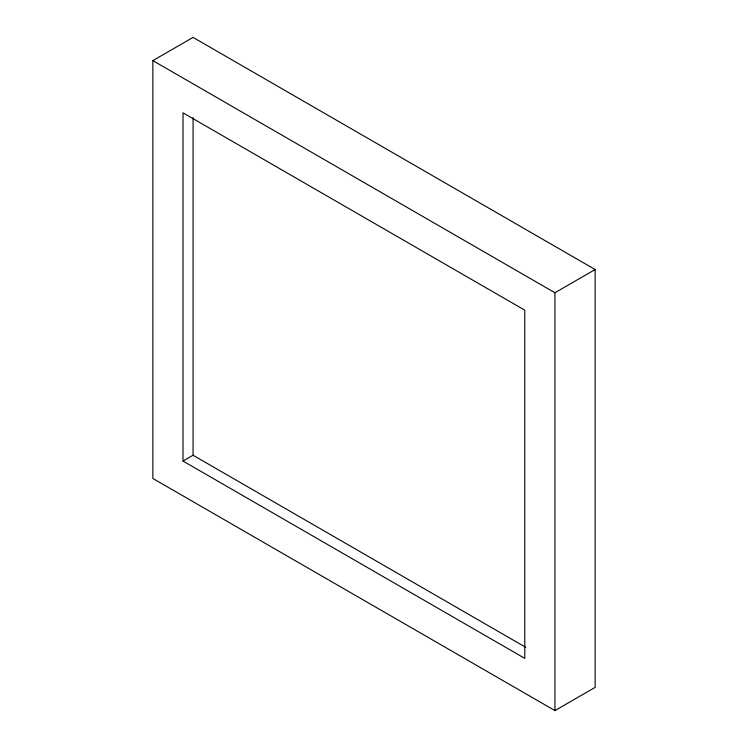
<?xml version="1.0" encoding="UTF-8"?>
<svg xmlns="http://www.w3.org/2000/svg" width="748" height="748" viewBox="0 0 748 748"><rect width="100%" height="100%" fill="white"/><g stroke="black" fill="none" stroke-linecap="round" stroke-linejoin="round"><path stroke-width="1.12" d="M152.863 60.616L193.068 37.4L595.137 269.532L595.137 687.384L554.932 710.6L152.863 478.468L152.863 60.616L554.932 292.749L595.137 269.532M183.017 461.058L524.778 658.371L524.778 310.158L183.017 112.845L183.017 461.058L193.068 455.252L525.732 647.31M554.932 292.749L554.932 710.6M193.068 117.558L193.068 455.252"/></g></svg>
